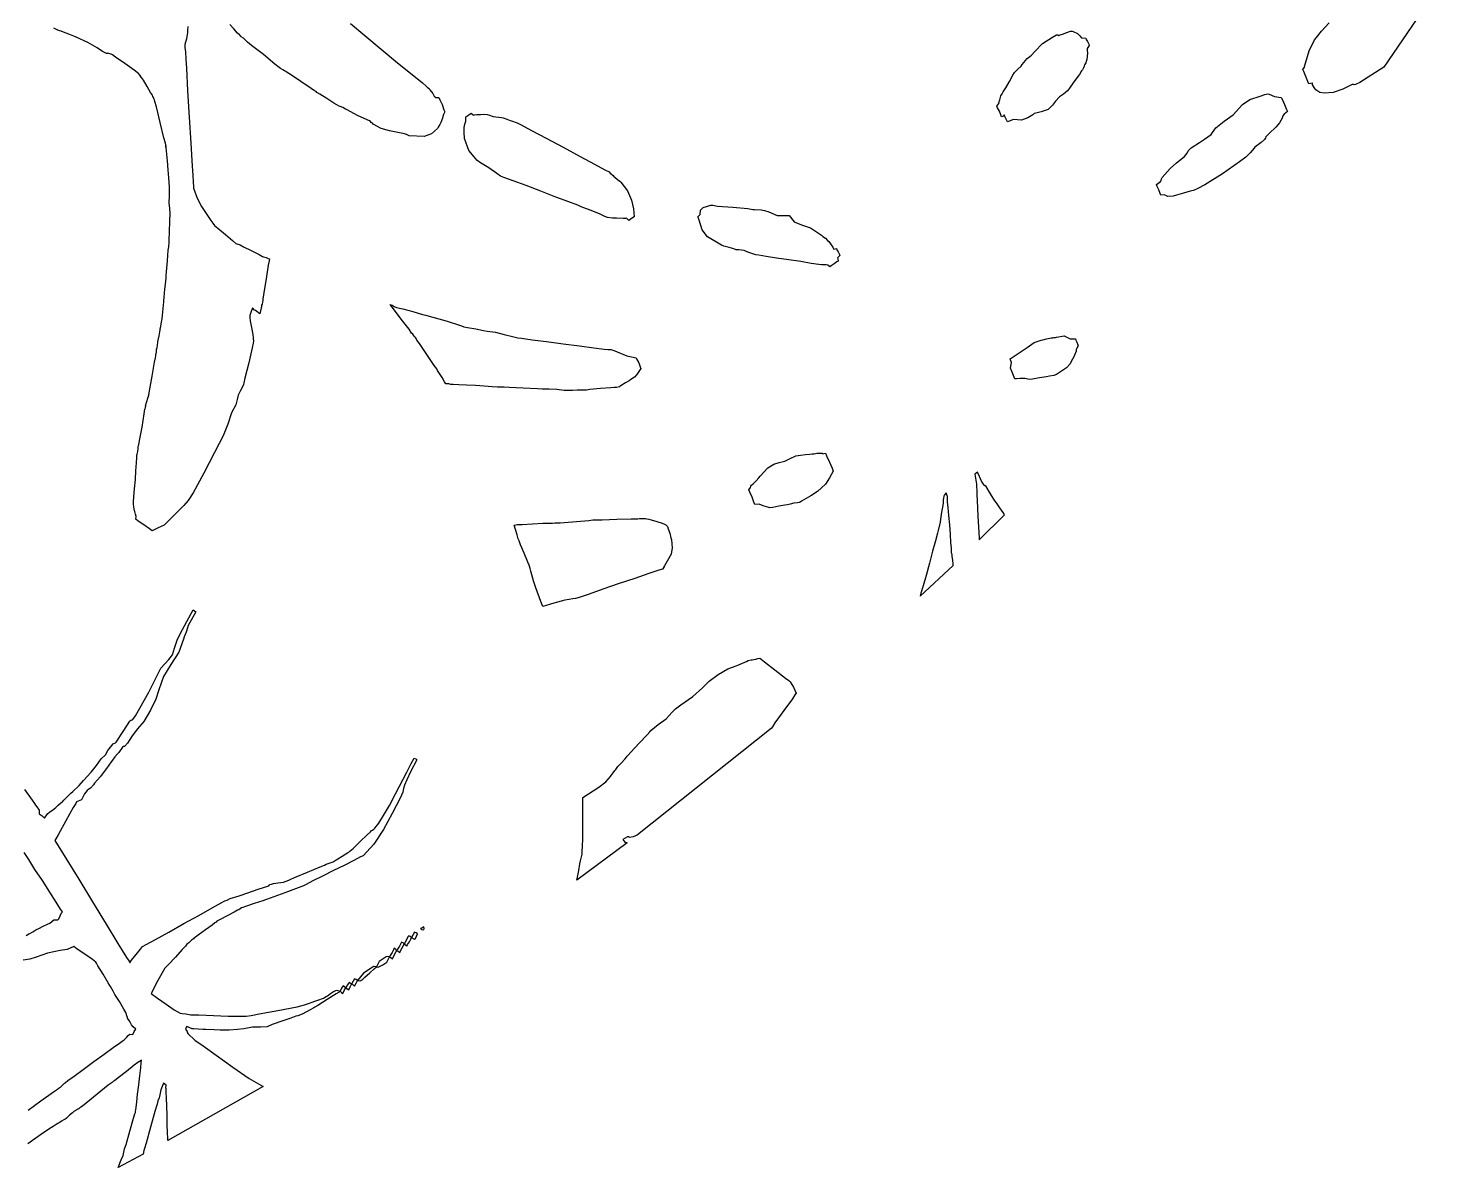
# Model space of a CAD drawing. Header units: millimetres. Extents: x 120 to 668, y 59 to 184.
# Drawn here: x 278.26 to 287.87, y 97.4 to 105.09 of the extents above; entities that cross this region are included whole.
import ezdxf

# ---------------------------------------------------------------- set-up
doc = ezdxf.new("R2010")
doc.units = ezdxf.units.MM
doc.layers.get('0').update_dxf_attribs({"linetype": 'CONTINUOUS', "true_color": 0xffffff})

msp = doc.modelspace()

# ---------------------------------------------------------------- linework, layer by layer
at = {"linetype": 'CONTINUOUS', "true_color": 0xffffff}
for points in [[(287.875, 105.5225), (287.405, 104.8325), (287.2425, 104.73), (287.2125, 104.715), (287.205, 104.7125), (287.2, 104.715), (287.19, 104.715), (287.1275, 104.685), (287.0625, 104.6625), (287.0025, 104.6575), (286.9725, 104.6625), (286.945, 104.68), (286.94, 104.6875), (286.9225, 104.7125), (286.9225, 104.725), (286.92, 104.725), (286.8975, 104.72), (286.8925, 104.735), (286.8775, 104.77), (286.865, 104.8025), (286.8575, 104.8175), (286.87, 104.8325), (286.8725, 104.835), (286.87, 104.84), (286.875, 104.86), (286.9, 104.9425), (286.9375, 105.0175), (286.95, 105.0325), (286.985, 105.075), (287.035, 105.1325)], [(279.3325, 105.1075), (279.33, 105.08), (279.33, 105.0675), (279.3225, 105.025), (279.3125, 104.985), (279.3125, 104.975), (279.3125, 104.965), (279.315, 104.935), (279.3175, 104.8875), (279.3225, 104.825), (279.33, 104.6725), (279.34, 104.495), (279.3525, 104.32), (279.36, 104.165), (279.365, 104.1025), (279.3675, 104.0575), (279.37, 104.025), (279.37, 104.015), (279.395, 103.9475), (279.425, 103.8925), (279.4875, 103.7975), (279.5, 103.78), (279.5125, 103.7625), (279.535, 103.745), (279.585, 103.7025), (279.6325, 103.6625), (279.655, 103.6425), (279.67, 103.6375), (279.6725, 103.6375), (279.685, 103.6325), (279.7075, 103.62), (279.76, 103.595), (279.8125, 103.5675), (279.835, 103.555), (279.8425, 103.5525), (279.86, 103.5475), (279.875, 103.54), (279.8825, 103.5375), (279.88, 103.525), (279.875, 103.495), (279.86, 103.4025), (279.845, 103.31), (279.84, 103.28), (279.8375, 103.2675), (279.8375, 103.26), (279.8325, 103.2325), (279.83, 103.225), (279.83, 103.215), (279.8275, 103.2075), (279.8225, 103.1875), (279.8175, 103.1675), (279.7875, 103.19), (279.7825, 103.1925), (279.7675, 103.2075), (279.765, 103.2), (279.76, 103.1825), (279.7525, 103.1625), (279.75, 103.155), (279.75, 103.1425), (279.7525, 103.12), (279.7625, 103.075), (279.77, 103.0275), (279.7725, 103.005), (279.7725, 102.995), (279.775, 102.99), (279.775, 102.9825), (279.7725, 102.97), (279.765, 102.9375), (279.7425, 102.835), (279.7175, 102.7325), (279.71, 102.7), (279.7075, 102.6875), (279.6875, 102.65), (279.6725, 102.6175), (279.665, 102.5875), (279.655, 102.5525), (279.6275, 102.4975), (279.6025, 102.4225), (279.57, 102.3425), (279.5425, 102.2925), (279.5125, 102.23), (279.44, 102.09), (279.3675, 101.9575), (279.335, 101.9075), (279.305, 101.8725), (279.285, 101.8525), (279.24, 101.8075), (279.1925, 101.76), (279.1725, 101.74), (279.1325, 101.7225), (279.09, 101.7025), (279.0725, 101.715), (279.035, 101.7425), (278.9975, 101.7675), (278.98, 101.78), (278.9825, 101.7975), (278.9775, 101.815), (278.975, 101.8325), (278.975, 101.835), (278.9725, 101.8375), (278.97, 101.8475), (278.9675, 101.865), (278.965, 101.88), (278.965, 101.895), (278.9675, 101.9325), (278.9725, 101.985), (278.9775, 102.0475), (278.98, 102.1075), (278.985, 102.16), (278.9875, 102.1975), (278.9875, 102.2125), (278.99, 102.22), (278.995, 102.2375), (278.9975, 102.255), (278.9975, 102.2725), (279, 102.2825), (279.005, 102.3125), (279.0225, 102.4025), (279.0375, 102.4925), (279.0425, 102.5225), (279.045, 102.5325), (279.0475, 102.5475), (279.045, 102.545), (279.045, 102.545), (279.0525, 102.5675), (279.065, 102.605), (279.0675, 102.6175), (279.0725, 102.6475), (279.09, 102.745), (279.1075, 102.84), (279.1125, 102.87), (279.115, 102.8825), (279.115, 102.8925), (279.1175, 102.9), (279.12, 102.91), (279.12, 102.9175), (279.12, 102.925), (279.125, 102.94), (279.1275, 102.9525), (279.1275, 102.96), (279.13, 102.97), (279.13, 102.9775), (279.1325, 102.99), (279.1375, 103.0175), (279.1425, 103.045), (279.145, 103.0575), (279.145, 103.065), (279.15, 103.0825), (279.1525, 103.1), (279.155, 103.11), (279.1575, 103.1325), (279.1625, 103.18), (279.1675, 103.225), (279.17, 103.2475), (279.17, 103.255), (279.1725, 103.28), (279.1775, 103.3325), (279.1825, 103.385), (279.185, 103.41), (279.185, 103.4175), (279.185, 103.4275), (279.1875, 103.45), (279.195, 103.525), (279.2, 103.5975), (279.2025, 103.62), (279.2025, 103.63), (279.205, 103.64), (279.205, 103.6475), (279.205, 103.665), (279.205, 103.6825), (279.205, 103.69), (279.2075, 103.6975), (279.2075, 103.7075), (279.2075, 103.715), (279.2075, 103.725), (279.2075, 103.74), (279.21, 103.7725), (279.21, 103.8025), (279.21, 103.8175), (279.2125, 103.825), (279.2125, 103.8425), (279.21, 103.88), (279.205, 103.915), (279.205, 103.9325), (279.2075, 103.9475), (279.2075, 103.96), (279.2075, 103.97), (279.2075, 103.9925), (279.2075, 104.015), (279.2075, 104.025), (279.2025, 104.085), (279.2, 104.14), (279.195, 104.2), (279.185, 104.29), (279.1825, 104.3025), (279.1825, 104.2975), (279.1825, 104.2925), (279.1825, 104.3075), (279.18, 104.32), (279.17, 104.355), (279.145, 104.46), (279.12, 104.565), (279.11, 104.6), (279.1075, 104.6125), (279.1025, 104.62), (279.1, 104.6275), (279.095, 104.635), (279.0925, 104.6425), (279.08, 104.6625), (279.0575, 104.7025), (279.0325, 104.745), (279.02, 104.7625), (279.01, 104.775), (279.0125, 104.775), (279.0125, 104.775), (278.9975, 104.7925), (278.99, 104.7975), (278.97, 104.8125), (278.9075, 104.8575), (278.8425, 104.9), (278.8225, 104.915), (278.815, 104.92), (278.79, 104.9275), (278.7875, 104.925), (278.7825, 104.925), (278.755, 104.9375), (278.72, 104.9625), (278.6575, 105), (278.5775, 105.035), (278.5625, 105.0425), (278.5275, 105.055), (278.4925, 105.07), (278.4775, 105.075), (278.4675, 105.0775), (278.455, 105.0825), (278.4275, 105.095)], [(280.43, 105.1275), (280.5275, 105.0475), (280.6375, 104.955), (280.7475, 104.8625), (280.845, 104.7825), (280.915, 104.7275), (280.94, 104.705), (280.95, 104.695), (280.96, 104.6875), (280.965, 104.68), (280.985, 104.655), (280.995, 104.6375), (281.005, 104.6275), (281.025, 104.6275), (281.0325, 104.6125), (281.0475, 104.58), (281.06, 104.545), (281.0675, 104.53), (281.0575, 104.5125), (281.0525, 104.5), (281.05, 104.4875), (281.04, 104.46), (281.0325, 104.445), (281.0225, 104.4275), (281.0175, 104.4175), (280.9775, 104.3825), (280.9275, 104.365), (280.825, 104.37), (280.8125, 104.375), (280.81, 104.3775), (280.8075, 104.3775), (280.795, 104.3825), (280.6925, 104.4025), (280.6375, 104.4175), (280.5825, 104.4475), (280.5775, 104.455), (280.57, 104.46), (280.565, 104.465), (280.5575, 104.47), (280.4825, 104.505), (280.4025, 104.5475), (280.395, 104.55), (280.3775, 104.56), (280.36, 104.5675), (280.3525, 104.57), (280.3375, 104.5775), (280.3175, 104.59), (280.27, 104.62), (280.2225, 104.65), (280.2025, 104.6625), (280.1975, 104.6675), (280.1875, 104.6725), (280.165, 104.6875), (280.095, 104.735), (280.025, 104.7825), (280.0025, 104.7975), (279.9925, 104.8025), (279.985, 104.8075), (279.9725, 104.815), (279.9575, 104.8225), (279.9475, 104.83), (279.92, 104.8525), (279.8425, 104.9175), (279.7625, 104.98), (279.735, 105.0025), (279.725, 105.01), (279.72, 105.015), (279.7075, 105.0275), (279.6925, 105.0375), (279.6825, 105.0475), (279.6875, 105.045), (279.69, 105.0425), (279.68, 105.05), (279.6675, 105.0625), (279.6425, 105.0925), (279.615, 105.12)], [(284.865, 104.4625), (284.8475, 104.5), (284.8425, 104.51), (284.8375, 104.5025), (284.825, 104.4975), (284.82, 104.51), (284.81, 104.535), (284.7975, 104.5575), (284.7925, 104.57), (284.805, 104.5875), (284.8075, 104.5925), (284.805, 104.595), (284.8125, 104.6125), (284.8175, 104.63), (284.82, 104.64), (284.8275, 104.6525), (284.835, 104.665), (284.84, 104.6725), (284.8525, 104.6925), (284.8775, 104.735), (284.9, 104.7775), (284.9125, 104.7975), (284.935, 104.82), (284.9575, 104.84), (284.9625, 104.85), (284.9975, 104.89), (285.015, 104.905), (285.0275, 104.9125), (285.05, 104.9375), (285.1, 104.9925), (285.1675, 105.035), (285.195, 105.05), (285.205, 105.05), (285.21, 105.0475), (285.22, 105.05), (285.2425, 105.0575), (285.2575, 105.065), (285.29, 105.075), (285.3, 105.075), (285.3075, 105.0725), (285.3375, 105.06), (285.3525, 105.045), (285.365, 105.03), (285.3925, 105.0275), (285.395, 105.02), (285.405, 105.005), (285.4125, 104.9875), (285.415, 104.98), (285.4025, 104.9575), (285.4025, 104.9475), (285.405, 104.9275), (285.4, 104.885), (285.3975, 104.8775), (285.3925, 104.8625), (285.385, 104.8475), (285.3825, 104.84), (285.3775, 104.8275), (285.37, 104.815), (285.365, 104.8075), (285.36, 104.8), (285.355, 104.79), (285.3425, 104.7725), (285.3125, 104.7325), (285.2825, 104.69), (285.27, 104.6725), (285.2425, 104.65), (285.215, 104.6325), (285.1875, 104.6025), (285.1675, 104.575), (285.14, 104.5475), (285.0925, 104.53), (285.055, 104.5225), (285.045, 104.52), (285.035, 104.51), (285.0025, 104.49), (284.96, 104.475), (284.9325, 104.4775), (284.905, 104.48), (284.865, 104.4625), (284.865, 104.4625), (284.865, 104.4625)], [(285.87, 104.04), (285.8975, 104.06), (285.905, 104.07), (285.9025, 104.075), (285.9075, 104.0875), (285.9625, 104.1475), (286.005, 104.1875), (286.06, 104.23), (286.0775, 104.2525), (286.085, 104.2675), (286.105, 104.2875), (286.16, 104.325), (286.195, 104.3475), (286.2175, 104.3625), (286.24, 104.3775), (286.2475, 104.3925), (286.27, 104.4225), (286.3275, 104.4675), (286.3875, 104.51), (286.45, 104.58), (286.5, 104.615), (286.57, 104.6375), (286.6025, 104.6475), (286.62, 104.6525), (286.63, 104.65), (286.6675, 104.635), (286.7125, 104.6275), (286.72, 104.6125), (286.735, 104.58), (286.7475, 104.5475), (286.755, 104.5325), (286.7325, 104.515), (286.7225, 104.505), (286.7175, 104.4875), (286.7, 104.4575), (286.675, 104.4275), (286.6325, 104.3875), (286.6125, 104.3675), (286.605, 104.36), (286.6075, 104.3575), (286.6, 104.345), (286.5775, 104.325), (286.535, 104.2925), (286.53, 104.285), (286.515, 104.27), (286.5025, 104.255), (286.495, 104.2475), (286.4725, 104.225), (286.43, 104.1925), (286.315, 104.1125), (286.1975, 104.0375), (286.15, 104.0125), (286.12, 104), (286.0975, 103.995), (286.0525, 103.9825), (286.005, 103.9675), (285.9825, 103.9625), (285.9475, 103.96), (285.9325, 103.965), (285.9225, 103.97), (285.9, 103.9675), (285.895, 103.98), (285.885, 104.005), (285.875, 104.0275), (285.87, 104.04), (285.87, 104.04), (285.87, 104.04)], [(281.2075, 104.4975), (281.2275, 104.51), (281.245, 104.5225), (281.2575, 104.51), (281.2625, 104.5075), (281.2675, 104.51), (281.2825, 104.5125), (281.295, 104.5125), (281.3075, 104.5125), (281.325, 104.515), (281.3525, 104.5125), (281.3675, 104.5075), (281.3925, 104.5), (281.45, 104.4925), (281.46, 104.49), (281.485, 104.4825), (281.5075, 104.4725), (281.5175, 104.47), (281.555, 104.4575), (281.5825, 104.4425), (281.6525, 104.405), (281.75, 104.3525), (281.865, 104.2925), (281.98, 104.23), (282.0775, 104.1775), (282.1475, 104.14), (282.175, 104.125), (282.1825, 104.1175), (282.1925, 104.11), (282.2025, 104.1), (282.2075, 104.095), (282.215, 104.09), (282.2325, 104.075), (282.2475, 104.0625), (282.255, 104.055), (282.3, 103.9975), (282.3275, 103.935), (282.34, 103.875), (282.345, 103.8225), (282.3275, 103.81), (282.3075, 103.7975), (282.295, 103.81), (282.29, 103.8125), (282.285, 103.81), (282.27, 103.81), (282.225, 103.8125), (282.1975, 103.8125), (282.165, 103.8175), (282.1475, 103.825), (282.115, 103.84), (282.065, 103.86), (281.9875, 103.89), (281.965, 103.9), (281.9025, 103.9225), (281.815, 103.955), (281.715, 103.995), (281.615, 104.0325), (281.5275, 104.065), (281.465, 104.0875), (281.4425, 104.0975), (281.4175, 104.115), (281.3625, 104.1525), (281.3075, 104.1875), (281.2825, 104.205), (281.275, 104.2125), (281.2275, 104.27), (281.2, 104.35), (281.2, 104.365), (281.1975, 104.38), (281.1975, 104.425), (281.2025, 104.4475), (281.2075, 104.4675), (281.2075, 104.4975), (281.2075, 104.4975), (281.2075, 104.4975)], [(282.79, 103.8375), (282.7925, 103.8675), (282.81, 103.885), (282.8625, 103.9), (282.875, 103.9), (282.9075, 103.895), (283.01, 103.8875), (283.1125, 103.8775), (283.145, 103.8725), (283.1575, 103.8725), (283.2025, 103.87), (283.225, 103.865), (283.2525, 103.855), (283.31, 103.83), (283.3225, 103.83), (283.35, 103.83), (283.3775, 103.83), (283.39, 103.83), (283.425, 103.7875), (283.475, 103.7675), (283.535, 103.7475), (283.61, 103.6975), (283.6175, 103.69), (283.635, 103.6775), (283.65, 103.6625), (283.6575, 103.655), (283.685, 103.6175), (283.69, 103.605), (283.6925, 103.6025), (283.71, 103.6075), (283.7125, 103.6), (283.7225, 103.585), (283.73, 103.5675), (283.7325, 103.56), (283.72, 103.5475), (283.7175, 103.545), (283.72, 103.54), (283.7225, 103.5225), (283.7125, 103.5175), (283.695, 103.505), (283.675, 103.49), (283.665, 103.485), (283.6525, 103.495), (283.64, 103.4975), (283.61, 103.4975), (283.59, 103.5), (283.54, 103.5075), (283.47, 103.52), (283.3875, 103.5325), (283.305, 103.5425), (283.235, 103.555), (283.185, 103.5625), (283.165, 103.565), (283.1125, 103.5825), (283.0875, 103.595), (283.05, 103.6), (283.0325, 103.6), (283.0175, 103.605), (282.985, 103.615), (282.95, 103.625), (282.935, 103.63), (282.84, 103.6875), (282.8025, 103.735), (282.7825, 103.8), (282.7775, 103.8175), (282.775, 103.8225), (282.7775, 103.825), (282.79, 103.8375), (282.79, 103.8375), (282.79, 103.8375)], [(281.0725, 102.695), (281.065, 102.7075), (281.0475, 102.7375), (281.03, 102.765), (281.0225, 102.7775), (281.0175, 102.785), (281.0125, 102.795), (280.995, 102.8175), (280.945, 102.8925), (280.895, 102.9675), (280.8775, 102.99), (280.8725, 103), (280.8675, 103.0075), (280.8625, 103.015), (280.855, 103.0225), (280.85, 103.03), (280.8425, 103.0375), (280.825, 103.0625), (280.7725, 103.13), (280.72, 103.2), (280.7025, 103.2225), (280.695, 103.23), (280.71, 103.225), (280.725, 103.2175), (280.74, 103.21), (280.7525, 103.2075), (280.76, 103.205), (280.7825, 103.2), (280.85, 103.1825), (280.915, 103.1625), (280.9375, 103.1575), (280.945, 103.155), (281.025, 103.1325), (281.0825, 103.1175), (281.165, 103.09), (281.18, 103.085), (281.195, 103.08), (281.22, 103.075), (281.275, 103.065), (281.3275, 103.055), (281.3525, 103.05), (281.4075, 103.0425), (281.4675, 103.0275), (281.5225, 103.015), (281.56, 103.005), (281.585, 103.0025), (281.655, 102.9925), (281.7525, 102.98), (281.865, 102.965), (281.975, 102.95), (282.0725, 102.9375), (282.1425, 102.9275), (282.1675, 102.925), (282.1775, 102.925), (282.19, 102.925), (282.2, 102.9225), (282.215, 102.9175), (282.23, 102.91), (282.295, 102.8825), (282.3575, 102.87), (282.3625, 102.8575), (282.375, 102.835), (282.385, 102.81), (282.39, 102.7975), (282.3625, 102.7575), (282.3475, 102.74), (282.3225, 102.7225), (282.31, 102.715), (282.285, 102.7), (282.2575, 102.6825), (282.245, 102.675), (282.225, 102.67), (282.22, 102.67), (282.21, 102.67), (282.1875, 102.6675), (282.1175, 102.6625), (282.045, 102.655), (282.0225, 102.6525), (282.0125, 102.6525), (282.005, 102.6525), (281.99, 102.6525), (281.96, 102.6525), (281.9275, 102.65), (281.9125, 102.65), (281.8975, 102.65), (281.8725, 102.65), (281.8225, 102.655), (281.77, 102.6575), (281.745, 102.6575), (281.735, 102.6575), (281.7225, 102.6575), (281.6925, 102.66), (281.595, 102.665), (281.5, 102.67), (281.4675, 102.6725), (281.455, 102.6725), (281.4375, 102.6725), (281.4225, 102.6725), (281.385, 102.675), (281.3325, 102.6775), (281.2725, 102.6825), (281.2125, 102.685), (281.16, 102.6875), (281.1225, 102.69), (281.1075, 102.69), (281.1, 102.6925), (281.0925, 102.695), (281.0825, 102.695), (281.0725, 102.695), (281.0725, 102.695), (281.0725, 102.695)], [(284.8925, 102.8375), (284.8875, 102.85), (284.8825, 102.8625), (284.9975, 102.94), (285.045, 102.9725), (285.0925, 102.99), (285.1025, 102.9925), (285.1275, 102.9975), (285.15, 103.0025), (285.16, 103.005), (285.17, 103.005), (285.1775, 103.0075), (285.1875, 103.0075), (285.195, 103.01), (285.2475, 103.0175), (285.27, 103.0075), (285.2875, 102.9975), (285.3225, 102.9975), (285.325, 102.99), (285.3325, 102.975), (285.34, 102.9575), (285.3425, 102.95), (285.33, 102.93), (285.3275, 102.925), (285.3275, 102.915), (285.3175, 102.8875), (285.3125, 102.8775), (285.3025, 102.86), (285.2925, 102.84), (285.2875, 102.83), (285.2625, 102.8025), (285.23, 102.78), (285.195, 102.7575), (285.1775, 102.75), (285.1475, 102.745), (285.1275, 102.7425), (285.08, 102.735), (285.0325, 102.725), (285.0125, 102.7225), (284.9825, 102.73), (284.9725, 102.73), (284.95, 102.73), (284.925, 102.7275), (284.915, 102.7275), (284.895, 102.7725), (284.885, 102.8), (284.8925, 102.8375), (284.8925, 102.8375), (284.8925, 102.8375)], [(283.1175, 101.9775), (283.13, 101.995), (283.1325, 102.0025), (283.1375, 102.01), (283.1475, 102.02), (283.1675, 102.04), (283.185, 102.06), (283.195, 102.07), (283.2475, 102.1275), (283.2875, 102.1525), (283.3225, 102.1625), (283.3625, 102.1725), (283.3975, 102.19), (283.435, 102.2075), (283.4525, 102.21), (283.4675, 102.2125), (283.5, 102.2175), (283.53, 102.22), (283.545, 102.2225), (283.5525, 102.2225), (283.56, 102.2225), (283.5775, 102.225), (283.595, 102.225), (283.6025, 102.225), (283.615, 102.225), (283.615, 102.2225), (283.615, 102.2225), (283.635, 102.225), (283.6425, 102.2075), (283.6625, 102.165), (283.68, 102.125), (283.6875, 102.105), (283.6625, 102.06), (283.635, 102.0175), (283.5825, 101.9675), (283.5375, 101.9375), (283.475, 101.9025), (283.465, 101.895), (283.4575, 101.8925), (283.4475, 101.89), (283.4225, 101.8875), (283.3975, 101.8825), (283.3875, 101.88), (283.38, 101.8775), (283.3625, 101.875), (283.32, 101.8675), (283.28, 101.86), (283.26, 101.8575), (283.2525, 101.86), (283.2225, 101.8675), (283.205, 101.875), (283.1875, 101.8825), (283.16, 101.88), (283.1525, 101.895), (283.14, 101.93), (283.125, 101.9625), (283.1175, 101.9775), (283.1175, 101.9775), (283.1175, 101.9775)], [(284.845, 101.81), (284.835, 101.825), (284.8125, 101.8575), (284.79, 101.89), (284.78, 101.905), (284.75, 101.9525), (284.72, 102), (284.7125, 102.0075), (284.7125, 102.005), (284.7075, 102.01), (284.69, 102.0375), (284.675, 102.0675), (284.6625, 102.0975), (284.655, 102.0925), (284.645, 102.085), (284.655, 102.0175), (284.6575, 101.9575), (284.6575, 101.945), (284.66, 101.9075), (284.665, 101.8), (284.67, 101.69), (284.6725, 101.6525), (284.6725, 101.64), (284.845, 101.81), (284.845, 101.81), (284.845, 101.81)], [(284.4975, 101.4675), (284.4975, 101.4775), (284.495, 101.5025), (284.49, 101.5275), (284.49, 101.5375), (284.4875, 101.5575), (284.4875, 101.57), (284.4875, 101.585), (284.4825, 101.6225), (284.48, 101.6775), (284.475, 101.7425), (284.4675, 101.805), (284.465, 101.86), (284.46, 101.8975), (284.46, 101.9125), (284.46, 101.925), (284.46, 101.9325), (284.4575, 101.9375), (284.45, 101.9575), (284.44, 101.945), (284.4375, 101.94), (284.435, 101.935), (284.4325, 101.9225), (284.43, 101.91), (284.43, 101.9075), (284.43, 101.905), (284.43, 101.8925), (284.4275, 101.8725), (284.42, 101.8275), (284.4125, 101.78), (284.41, 101.76), (284.3975, 101.705), (284.3925, 101.685), (284.3775, 101.635), (284.3575, 101.565), (284.3375, 101.4825), (284.315, 101.4), (284.295, 101.33), (284.28, 101.28), (284.275, 101.26), (284.4975, 101.4675), (284.4975, 101.4675), (284.4975, 101.4675)], [(281.7275, 101.19), (281.715, 101.225), (281.68, 101.3175), (281.665, 101.365), (281.6475, 101.43), (281.6425, 101.4475), (281.6375, 101.4625), (281.635, 101.47), (281.6275, 101.49), (281.6025, 101.55), (281.5775, 101.6075), (281.57, 101.6275), (281.5675, 101.635), (281.5625, 101.6475), (281.555, 101.675), (281.535, 101.74), (281.545, 101.7425), (281.555, 101.745), (281.565, 101.745), (281.5875, 101.745), (281.6575, 101.75), (281.7275, 101.7525), (281.75, 101.7525), (281.76, 101.7525), (281.7675, 101.7525), (281.7775, 101.7525), (281.785, 101.7525), (281.7925, 101.7525), (281.81, 101.755), (281.8175, 101.755), (281.825, 101.755), (281.835, 101.755), (281.845, 101.755), (281.8725, 101.7575), (281.955, 101.765), (282.0375, 101.7725), (282.065, 101.775), (282.075, 101.775), (282.0825, 101.775), (282.095, 101.775), (282.1275, 101.775), (282.2275, 101.78), (282.325, 101.7825), (282.3575, 101.7825), (282.37, 101.7825), (282.38, 101.785), (282.3875, 101.785), (282.4025, 101.785), (282.4125, 101.785), (282.42, 101.785), (282.43, 101.7825), (282.4425, 101.78), (282.46, 101.775), (282.4975, 101.765), (282.5325, 101.7525), (282.55, 101.7475), (282.5575, 101.7425), (282.57, 101.73), (282.575, 101.715), (282.585, 101.685), (282.5925, 101.655), (282.5975, 101.64), (282.6, 101.5875), (282.595, 101.545), (282.55, 101.465), (282.5425, 101.455), (282.545, 101.455), (282.545, 101.455), (282.535, 101.4425), (282.51, 101.435), (282.4425, 101.4125), (282.35, 101.38), (282.2425, 101.345), (282.1325, 101.3075), (282.04, 101.275), (281.9725, 101.2525), (281.9475, 101.245), (281.93, 101.2425), (281.905, 101.2375), (281.8775, 101.2325), (281.8025, 101.2125), (281.7275, 101.19), (281.7275, 101.19), (281.7275, 101.19)], [(278.23, 99.955), (278.28, 99.8825), (278.2975, 99.86), (278.3025, 99.85), (278.3125, 99.8375), (278.3275, 99.815), (278.3275, 99.79), (278.3475, 99.7775), (278.365, 99.7625), (278.385, 99.79), (278.4, 99.805), (278.4175, 99.815), (278.44, 99.8325), (278.4575, 99.85), (278.475, 99.865), (278.4825, 99.87), (278.495, 99.8825), (278.52, 99.9075), (278.5425, 99.93), (278.555, 99.9425), (278.5975, 99.9825), (278.6275, 100.015), (278.68, 100.0725), (278.715, 100.1175), (278.7475, 100.1625), (278.775, 100.19), (278.7925, 100.2175), (278.8275, 100.2625), (278.8425, 100.27), (278.8475, 100.275), (278.895, 100.3475), (278.94, 100.4175), (278.9475, 100.4225), (278.9525, 100.4225), (278.96, 100.4275), (278.9775, 100.4525), (279.0675, 100.6125), (279.15, 100.775), (279.2025, 100.8325), (279.2275, 100.865), (279.2425, 100.91), (279.2625, 100.97), (279.295, 101.035), (279.3675, 101.1675), (279.3775, 101.1625), (279.385, 101.155), (279.335, 101.0625), (279.33, 101.0475), (279.32, 101.0175), (279.3075, 100.985), (279.3025, 100.97), (279.27, 100.8825), (279.2175, 100.8), (279.1675, 100.7175), (279.135, 100.6275), (279.115, 100.565), (279.08, 100.49), (279.035, 100.415), (278.9925, 100.365), (278.955, 100.3175), (278.925, 100.2675), (278.905, 100.245), (278.8975, 100.245), (278.89, 100.24), (278.865, 100.205), (278.8575, 100.195), (278.84, 100.175), (278.8225, 100.1525), (278.815, 100.1425), (278.7825, 100.0975), (278.7475, 100.05), (278.74, 100.04), (278.7225, 100.02), (278.7025, 99.9975), (278.695, 99.9875), (278.675, 99.965), (278.6625, 99.9575), (278.6525, 99.9475), (278.635, 99.925), (278.615, 99.885), (278.58, 99.8725), (278.575, 99.86), (278.5575, 99.8325), (278.5075, 99.7425), (278.4575, 99.65), (278.44, 99.6225), (278.435, 99.61), (278.44, 99.6), (278.4575, 99.575), (278.515, 99.48), (278.595, 99.35), (278.6875, 99.1975), (278.78, 99.045), (278.86, 98.915), (278.9175, 98.82), (278.935, 98.795), (278.94, 98.785), (278.9525, 98.8025), (278.9825, 98.84), (279.0125, 98.8775), (279.025, 98.895), (279.05, 98.9075), (279.1125, 98.9425), (279.2025, 98.9925), (279.305, 99.05), (279.405, 99.105), (279.495, 99.155), (279.5575, 99.19), (279.5825, 99.2025), (279.5975, 99.2075), (279.6025, 99.21), (279.605, 99.2125), (279.6175, 99.22), (279.6775, 99.2375), (279.7375, 99.2575), (279.8075, 99.2825), (279.8775, 99.305), (279.885, 99.3125), (279.8975, 99.315), (279.91, 99.32), (279.925, 99.3225), (279.94, 99.325), (279.96, 99.3275), (279.9775, 99.33), (280.0125, 99.3425), (280.0225, 99.3475), (280.0525, 99.36), (280.14, 99.3975), (280.225, 99.4325), (280.255, 99.445), (280.265, 99.45), (280.2725, 99.4525), (280.2925, 99.46), (280.3125, 99.4675), (280.32, 99.47), (280.3325, 99.48), (280.345, 99.4875), (280.3725, 99.505), (280.3975, 99.52), (280.41, 99.5275), (280.4175, 99.5325), (280.425, 99.5375), (280.4475, 99.5575), (280.495, 99.605), (280.5425, 99.65), (280.565, 99.67), (280.57, 99.675), (280.5775, 99.68), (280.5875, 99.6875), (280.595, 99.695), (280.62, 99.7275), (280.6525, 99.78), (280.6925, 99.8475), (280.7325, 99.925), (280.81, 100.0725), (280.84, 100.13), (280.86, 100.1675), (280.87, 100.1625), (280.8775, 100.155), (280.835, 100.075), (280.81, 100.02), (280.795, 99.985), (280.7875, 99.9625), (280.7825, 99.9375), (280.765, 99.8975), (280.71, 99.7925), (280.6525, 99.685), (280.5875, 99.585), (280.515, 99.5075), (280.4975, 99.5), (280.4525, 99.475), (280.3875, 99.4425), (280.315, 99.4075), (280.24, 99.37), (280.175, 99.3375), (280.13, 99.3125), (280.1125, 99.305), (279.9875, 99.2575), (279.8625, 99.2125), (279.855, 99.21), (279.8375, 99.2025), (279.78, 99.185), (279.72, 99.165), (279.7025, 99.1575), (279.695, 99.155), (279.685, 99.15), (279.675, 99.1425), (279.6675, 99.14), (279.645, 99.1275), (279.5975, 99.1025), (279.55, 99.0775), (279.5275, 99.065), (279.5225, 99.06), (279.515, 99.055), (279.495, 99.04), (279.45, 99.0075), (279.4025, 98.9725), (279.3825, 98.9575), (279.375, 98.9525), (279.37, 98.9475), (279.3625, 98.9425), (279.3575, 98.9375), (279.35, 98.93), (279.3375, 98.92), (279.325, 98.91), (279.32, 98.905), (279.315, 98.8975), (279.2925, 98.875), (279.2475, 98.8225), (279.2, 98.77), (279.1775, 98.7475), (279.13, 98.665), (279.085, 98.5775), (279.1275, 98.545), (279.185, 98.505), (279.24, 98.4675), (279.28, 98.445), (279.2925, 98.4425), (279.3175, 98.44), (279.34, 98.435), (279.3525, 98.4325), (279.36, 98.4325), (279.3725, 98.4325), (279.405, 98.4325), (279.505, 98.43), (279.605, 98.425), (279.6375, 98.425), (279.65, 98.425), (279.6575, 98.425), (279.665, 98.425), (279.675, 98.425), (279.695, 98.425), (279.715, 98.425), (279.725, 98.425), (279.76, 98.43), (279.8125, 98.44), (279.94, 98.4625), (280.07, 98.4875), (280.12, 98.5), (280.1525, 98.5125), (280.165, 98.5175), (280.195, 98.5275), (280.2225, 98.5375), (280.235, 98.5425), (280.2475, 98.545), (280.255, 98.55), (280.265, 98.5575), (280.275, 98.5625), (280.295, 98.5775), (280.315, 98.59), (280.33, 98.5975), (280.3375, 98.6), (280.345, 98.5975), (280.36, 98.5925), (280.3525, 98.5875), (280.3325, 98.575), (280.2725, 98.5375), (280.21, 98.4975), (280.19, 98.485), (280.1825, 98.48), (280.1775, 98.4775), (280.1625, 98.47), (280.1025, 98.4375), (280.075, 98.4275), (280.06, 98.425), (280.0275, 98.41), (279.9725, 98.3925), (279.9, 98.3675), (279.8675, 98.3525), (279.8225, 98.35), (279.815, 98.35), (279.795, 98.35), (279.775, 98.35), (279.7675, 98.35), (279.71, 98.34), (279.6675, 98.335), (279.61, 98.33), (279.55, 98.33), (279.51, 98.3325), (279.4525, 98.335), (279.445, 98.335), (279.4325, 98.335), (279.4025, 98.3375), (279.3725, 98.34), (279.36, 98.34), (279.345, 98.345), (279.34, 98.3475), (279.325, 98.355), (279.32, 98.3475), (279.315, 98.3375), (279.3275, 98.32), (279.33, 98.315), (279.3275, 98.315), (279.3325, 98.3075), (279.38, 98.2625), (279.435, 98.225), (279.5225, 98.16), (279.635, 98.08), (279.745, 98.0025), (279.84, 97.95), (279.1975, 97.585), (279.1975, 97.585), (279.1975, 97.585)], [(281.9575, 99.3425), (281.9625, 99.3625), (281.97, 99.4075), (281.9775, 99.4525), (281.9825, 99.4725), (281.985, 99.4825), (281.99, 99.5), (281.9925, 99.5175), (281.9925, 99.535), (281.995, 99.5775), (281.9975, 99.6175), (281.9975, 99.635), (281.9975, 99.6425), (281.9975, 99.6525), (281.9975, 99.66), (281.9975, 99.67), (281.9975, 99.6975), (281.9975, 99.78), (281.9975, 99.8625), (281.9975, 99.89), (281.9975, 99.9), (282.105, 99.97), (282.1525, 100.0075), (282.185, 100.0425), (282.19, 100.05), (282.2025, 100.0675), (282.215, 100.0825), (282.22, 100.09), (282.225, 100.0975), (282.235, 100.11), (282.26, 100.135), (282.2825, 100.16), (282.2925, 100.1725), (282.2975, 100.18), (282.305, 100.1875), (282.3225, 100.2075), (282.3775, 100.2675), (282.4325, 100.325), (282.45, 100.345), (282.4575, 100.3525), (282.5075, 100.395), (282.56, 100.4325), (282.6, 100.4775), (282.6225, 100.5), (282.66, 100.5275), (282.74, 100.5825), (282.805, 100.6425), (282.85, 100.6875), (282.9125, 100.7325), (282.9775, 100.77), (283.0325, 100.79), (283.045, 100.795), (283.075, 100.8075), (283.1025, 100.82), (283.115, 100.825), (283.135, 100.83), (283.14, 100.83), (283.1525, 100.8325), (283.165, 100.835), (283.18, 100.84), (283.1925, 100.8425), (283.2025, 100.835), (283.225, 100.8175), (283.295, 100.7625), (283.365, 100.7075), (283.3875, 100.69), (283.3975, 100.6825), (283.42, 100.645), (283.4375, 100.605), (283.43, 100.595), (283.4125, 100.5675), (283.355, 100.4875), (283.295, 100.405), (283.2775, 100.3775), (283.27, 100.3675), (282.3675, 99.65), (282.3525, 99.6425), (282.3375, 99.635), (282.3125, 99.63), (282.3075, 99.635), (282.3, 99.635), (282.2675, 99.6175), (282.2825, 99.6), (282.2825, 99.6), (282.285, 99.6), (282.2975, 99.595), (281.9575, 99.3425), (281.9575, 99.3425), (281.9575, 99.3425)], [(278.24, 98.97), (278.2575, 98.98), (278.265, 98.9825), (278.285, 98.995), (278.2925, 98.9975), (278.3, 99.0025), (278.305, 99.0075), (278.31, 99.01), (278.325, 99.0175), (278.355, 99.0325), (278.385, 99.045), (278.4, 99.0525), (278.4275, 99.075), (278.455, 99.075), (278.46, 99.0825), (278.47, 99.1025), (278.48, 99.1225), (278.485, 99.13), (278.4725, 99.1475), (278.4425, 99.195), (278.4, 99.2625), (278.35, 99.34), (278.3, 99.415), (278.2575, 99.4825), (278.2275, 99.53)], [(280.8425, 98.955), (280.8575, 98.9475), (280.8625, 98.9425), (280.8675, 98.95), (280.8825, 98.98), (280.8725, 98.9875), (280.8625, 98.9925), (280.8525, 98.975), (280.8425, 98.955), (280.8425, 98.955), (280.8425, 98.955)], [(280.91, 99.01), (280.925, 99.0075), (280.9275, 99.0175), (280.925, 99.0275), (280.915, 99.02), (280.9025, 99.0175), (280.91, 99.01), (280.91, 99.01), (280.91, 99.01)], [(278.255, 97.79), (278.34, 97.8525), (278.425, 97.9125), (278.4525, 97.9325), (278.4625, 97.94), (278.4725, 97.945), (278.48, 97.9525), (278.5, 97.9725), (278.505, 97.9775), (278.5225, 97.99), (278.565, 98.02), (278.625, 98.065), (278.6975, 98.1175), (278.7675, 98.1675), (278.8275, 98.2125), (278.87, 98.2425), (278.8875, 98.255), (278.895, 98.26), (278.9025, 98.265), (278.92, 98.2825), (278.93, 98.295), (278.94, 98.3025), (278.96, 98.3), (278.97, 98.32), (278.98, 98.3375), (278.9625, 98.3525), (278.9525, 98.365), (278.945, 98.38), (278.935, 98.395), (278.925, 98.41), (278.925, 98.4125), (278.925, 98.415), (278.92, 98.4275), (278.915, 98.4425), (278.9125, 98.45), (278.9, 98.4725), (278.87, 98.5225), (278.84, 98.57), (278.8275, 98.5925), (278.81, 98.625), (278.805, 98.6325), (278.795, 98.65), (278.76, 98.7075), (278.725, 98.765), (278.715, 98.7825), (278.71, 98.79), (278.6875, 98.8075), (278.6375, 98.8425), (278.585, 98.8775), (278.5625, 98.895), (278.5175, 98.875), (278.47, 98.8675), (278.385, 98.85), (278.3075, 98.8225), (278.265, 98.81), (278.22, 98.8025)], [(280.7425, 98.8675), (280.735, 98.875), (280.725, 98.8825), (280.72, 98.8725), (280.71, 98.855), (280.6975, 98.835), (280.6925, 98.825), (280.7025, 98.82), (280.7125, 98.8125), (280.7175, 98.82), (280.7275, 98.84), (280.7375, 98.86), (280.7425, 98.8675), (280.7425, 98.8675), (280.7425, 98.8675)], [(280.7925, 98.9125), (280.785, 98.92), (280.775, 98.925), (280.77, 98.915), (280.76, 98.8975), (280.7475, 98.8775), (280.7425, 98.8675), (280.7525, 98.8625), (280.7625, 98.855), (280.7675, 98.865), (280.7775, 98.885), (280.7875, 98.9025), (280.7925, 98.9125), (280.7925, 98.9125), (280.7925, 98.9125)], [(280.8425, 98.955), (280.8325, 98.9625), (280.8225, 98.9675), (280.8175, 98.96), (280.8075, 98.94), (280.7975, 98.92), (280.7925, 98.9125), (280.8025, 98.905), (280.81, 98.8975), (280.815, 98.9075), (280.8275, 98.9275), (280.8375, 98.945), (280.8425, 98.955), (280.8425, 98.955), (280.8425, 98.955)], [(280.605, 98.7575), (280.6175, 98.755), (280.6475, 98.77), (280.675, 98.79), (280.6925, 98.825), (280.6825, 98.8275), (280.67, 98.825), (280.65, 98.8125), (280.6225, 98.7925), (280.605, 98.7575), (280.605, 98.7575), (280.605, 98.7575)], [(280.4775, 98.665), (280.4925, 98.6625), (280.495, 98.6625), (280.5, 98.665), (280.5125, 98.675), (280.5275, 98.6875), (280.56, 98.7175), (280.59, 98.745), (280.605, 98.7575), (280.59, 98.76), (280.585, 98.76), (280.5825, 98.7575), (280.57, 98.7475), (280.5175, 98.715), (280.4775, 98.665), (280.4775, 98.665), (280.4775, 98.665)], [(280.3975, 98.615), (280.39, 98.6225), (280.38, 98.63), (280.37, 98.6125), (280.36, 98.5925), (280.37, 98.585), (280.3775, 98.5775), (280.3875, 98.5975), (280.3975, 98.615), (280.3975, 98.615), (280.3975, 98.615)], [(280.4375, 98.64), (280.43, 98.6475), (280.42, 98.6525), (280.41, 98.635), (280.3975, 98.615), (280.4075, 98.61), (280.4175, 98.6025), (280.4275, 98.6225), (280.4375, 98.64), (280.4375, 98.64), (280.4375, 98.64)], [(280.4775, 98.665), (280.4675, 98.6725), (280.4575, 98.6775), (280.4475, 98.66), (280.4375, 98.64), (280.4475, 98.635), (280.4575, 98.6275), (280.4675, 98.6475), (280.4775, 98.665), (280.4775, 98.665), (280.4775, 98.665)], [(279.1975, 97.585), (279.1975, 97.6), (279.195, 97.6375), (279.1925, 97.6925), (279.1925, 97.755), (279.19, 97.8175), (279.1875, 97.8725), (279.185, 97.91), (279.185, 97.925), (279.185, 97.9375), (279.185, 97.9375), (279.1825, 97.9375), (279.185, 97.9575), (279.1775, 97.965), (279.1675, 97.9725), (279.15, 97.9275), (279.14, 97.8825), (279.1375, 97.8725), (279.13, 97.8525), (279.125, 97.83), (279.12, 97.8175), (279.11, 97.78), (279.08, 97.675), (279.05, 97.5675), (279.04, 97.53), (279.035, 97.5175), (279.03, 97.4925), (278.8625, 97.4025), (278.8825, 97.455), (278.895, 97.4825), (278.9025, 97.5175), (278.905, 97.5275), (278.915, 97.5575), (278.94, 97.6475), (278.965, 97.735), (278.975, 97.765), (278.9775, 97.775), (278.9775, 97.7825), (278.98, 97.7925), (278.9825, 97.8075), (278.9875, 97.845), (278.9925, 97.8975), (279, 97.96), (279.0075, 98.0225), (279.015, 98.075), (279.0175, 98.1125), (279.02, 98.1275), (279.005, 98.1175), (279, 98.115), (278.995, 98.1125), (278.97, 98.0925), (278.9175, 98.05), (278.8625, 98.0075), (278.8375, 97.9875), (278.83, 97.985), (278.82, 97.9775), (278.795, 97.9575), (278.72, 97.8975), (278.645, 97.8375), (278.62, 97.8175), (278.61, 97.81), (278.6025, 97.805), (278.5975, 97.8), (278.59, 97.7975), (278.5825, 97.7925), (278.5625, 97.78), (278.5525, 97.7725), (278.5325, 97.755), (278.5125, 97.735), (278.5025, 97.7275), (278.495, 97.725), (278.48, 97.715), (278.4625, 97.705), (278.455, 97.7), (278.4425, 97.6925), (278.43, 97.685), (278.4225, 97.68), (278.4, 97.665), (278.3375, 97.6225), (278.2525, 97.5625)]]:
    msp.add_lwpolyline(points, dxfattribs=at)

doc.saveas('drawing.dxf')
